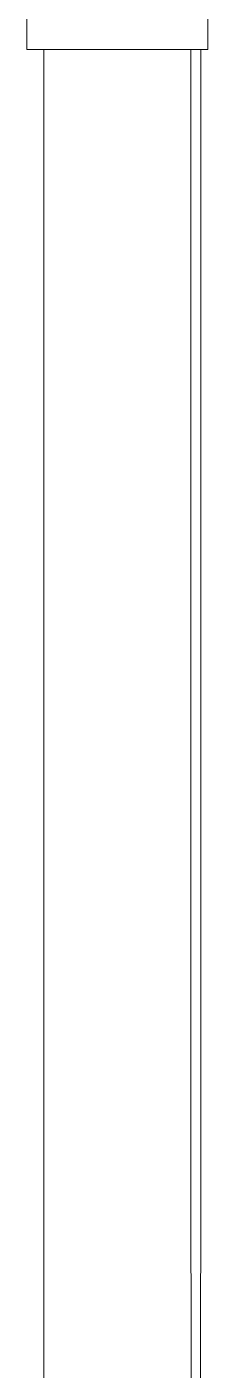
# Model space of a CAD drawing. Header units: metres. Extents: x -0.7 to 10.5, y -2 to 12.8.
# Drawn here: x 6.435 to 6.451, y 2.0442 to 2.163 of the extents above; entities that cross this region are included whole.
import ezdxf

# ---------------------------------------------------------------- set-up
doc = ezdxf.new("R2010")
doc.units = ezdxf.units.M
doc.header["$MEASUREMENT"] = 0
doc.linetypes.add('Xref_Alzado 1$0$Wipeout_Contour', pattern=[1000, 0, -1000])
doc.layers.add('Xref_Alzado 1$0$Interior - Mobiliario', color=7, linetype='Continuous')
doc.layers.add('Xref_Alzado 1$0$Interior - Mobiliario _Pen_No__81', color=7, linetype='Continuous', lineweight=13, true_color=0x6a6a6a)

# ---------------------------------------------------------------- blocks, each defined once
blk = doc.blocks.new('Xref_Alzado 1$0$Section Element_140')
at = {"color": 254, "linetype": 'Xref_Alzado 1$0$Wipeout_Contour', "lineweight": 0, "ltscale": 47155.058233}
blk.add_wipeout([(-11612.54, -2039), (-11612.27, -2039), (-11612.27, -2024), (-11612.54, -2024)], dxfattribs=at).dxf.layer = 'Xref_Alzado 1$0$Interior - Mobiliario'
at = {"color": 254, "linetype": 'Xref_Alzado 1$0$Wipeout_Contour', "lineweight": 0, "ltscale": 141384.603566}
blk.add_wipeout([(-11598.04, -2039), (-11598.26, -2039), (-11598.26, -2042.9), (-11598.26, -2057.9), (-11598.26, -2072.9), (-11598.26, -2092.9), (-11598.26, -2135.03), (-11598.04, -2135), (-11598.04, -2092.9), (-11598.04, -2072.9), (-11598.04, -2057.9), (-11598.04, -2042.9)], dxfattribs=at).dxf.layer = 'Xref_Alzado 1$0$Interior - Mobiliario'
at = {"color": 254, "linetype": 'Xref_Alzado 1$0$Wipeout_Contour', "lineweight": 0, "ltscale": 141389.82203}
blk.add_wipeout([(-11598.26, -2039), (-11598.92, -2039), (-11598.92, -2042.9), (-11598.92, -2057.9), (-11598.92, -2072.9), (-11598.92, -2092.9), (-11598.92, -2135.05), (-11598.26, -2135.03), (-11598.26, -2092.9), (-11598.26, -2072.9), (-11598.26, -2057.9), (-11598.26, -2042.9)], dxfattribs=at).dxf.layer = 'Xref_Alzado 1$0$Interior - Mobiliario'
at = {"color": 254, "linetype": 'Xref_Alzado 1$0$Wipeout_Contour', "lineweight": 0, "ltscale": 141399.825672}
blk.add_wipeout([(-11598.92, -2039), (-11599.96, -2039), (-11599.96, -2042.9), (-11599.96, -2057.9), (-11599.96, -2072.9), (-11599.96, -2092.9), (-11599.96, -2135.08), (-11598.92, -2135.05), (-11598.92, -2092.9), (-11598.92, -2072.9), (-11598.92, -2057.9), (-11598.92, -2042.9)], dxfattribs=at).dxf.layer = 'Xref_Alzado 1$0$Interior - Mobiliario'
at = {"color": 254, "linetype": 'Xref_Alzado 1$0$Wipeout_Contour', "lineweight": 0, "ltscale": 47175.066216}
blk.add_wipeout([(-11598.04, -2135), (-11598.26, -2135.03), (-11598.26, -2143.29), (-11598.04, -2143.18)], dxfattribs=at).dxf.layer = 'Xref_Alzado 1$0$Interior - Mobiliario'
at = {"color": 254, "linetype": 'Xref_Alzado 1$0$Wipeout_Contour', "lineweight": 0, "ltscale": 141413.932788}
blk.add_wipeout([(-11599.96, -2039), (-11601.31, -2039), (-11601.31, -2042.9), (-11601.31, -2057.9), (-11601.31, -2072.9), (-11601.31, -2092.9), (-11601.31, -2135.09), (-11599.96, -2135.08), (-11599.96, -2092.9), (-11599.96, -2072.9), (-11599.96, -2057.9), (-11599.96, -2042.9)], dxfattribs=at).dxf.layer = 'Xref_Alzado 1$0$Interior - Mobiliario'
at = {"color": 254, "linetype": 'Xref_Alzado 1$0$Wipeout_Contour', "lineweight": 0, "ltscale": 47176.849166}
blk.add_wipeout([(-11598.26, -2135.03), (-11598.92, -2135.05), (-11598.92, -2143.39), (-11598.26, -2143.29)], dxfattribs=at).dxf.layer = 'Xref_Alzado 1$0$Interior - Mobiliario'
at = {"color": 254, "linetype": 'Xref_Alzado 1$0$Wipeout_Contour', "lineweight": 0, "ltscale": 141431.182035}
blk.add_wipeout([(-11601.31, -2039), (-11602.88, -2039), (-11602.88, -2042.9), (-11602.88, -2057.9), (-11602.88, -2072.9), (-11602.88, -2092.9), (-11602.88, -2135.1), (-11601.31, -2135.09), (-11601.31, -2092.9), (-11601.31, -2072.9), (-11601.31, -2057.9), (-11601.31, -2042.9)], dxfattribs=at).dxf.layer = 'Xref_Alzado 1$0$Interior - Mobiliario'
at = {"color": 254, "linetype": 'Xref_Alzado 1$0$Wipeout_Contour', "lineweight": 0, "ltscale": 47180.22105}
blk.add_wipeout([(-11598.92, -2135.05), (-11599.96, -2135.08), (-11599.96, -2143.48), (-11598.92, -2143.39)], dxfattribs=at).dxf.layer = 'Xref_Alzado 1$0$Interior - Mobiliario'
at = {"color": 254, "linetype": 'Xref_Alzado 1$0$Wipeout_Contour', "lineweight": 0, "ltscale": 47181.023038}
blk.add_wipeout([(-11598.04, -2143.18), (-11598.26, -2143.29), (-11598.26, -2151.54), (-11598.03, -2151.32)], dxfattribs=at).dxf.layer = 'Xref_Alzado 1$0$Interior - Mobiliario'
at = {"color": 254, "linetype": 'Xref_Alzado 1$0$Wipeout_Contour', "lineweight": 0, "ltscale": 141450.397934}
blk.add_wipeout([(-11602.88, -2039), (-11604.56, -2039), (-11604.56, -2042.9), (-11604.56, -2057.9), (-11604.56, -2072.9), (-11604.56, -2092.9), (-11604.56, -2135.11), (-11602.88, -2135.1), (-11602.88, -2092.9), (-11602.88, -2072.9), (-11602.88, -2057.9), (-11602.88, -2042.9)], dxfattribs=at).dxf.layer = 'Xref_Alzado 1$0$Interior - Mobiliario'
at = {"color": 254, "linetype": 'Xref_Alzado 1$0$Wipeout_Contour', "lineweight": 0, "ltscale": 47184.952069}
blk.add_wipeout([(-11599.96, -2135.08), (-11601.31, -2135.09), (-11601.3, -2143.54), (-11599.96, -2143.48)], dxfattribs=at).dxf.layer = 'Xref_Alzado 1$0$Interior - Mobiliario'
at = {"color": 254, "linetype": 'Xref_Alzado 1$0$Wipeout_Contour', "lineweight": 0, "ltscale": 47182.873434}
blk.add_wipeout([(-11598.26, -2143.29), (-11598.92, -2143.39), (-11598.91, -2151.74), (-11598.26, -2151.54)], dxfattribs=at).dxf.layer = 'Xref_Alzado 1$0$Interior - Mobiliario'
at = {"color": 254, "linetype": 'Xref_Alzado 1$0$Wipeout_Contour', "lineweight": 0, "ltscale": 141470.270942}
blk.add_wipeout([(-11604.56, -2039), (-11606.24, -2039), (-11606.24, -2042.9), (-11606.24, -2057.9), (-11606.24, -2072.9), (-11606.24, -2092.9), (-11606.24, -2135.1), (-11604.56, -2135.11), (-11604.56, -2092.9), (-11604.56, -2072.9), (-11604.56, -2057.9), (-11604.56, -2042.9)], dxfattribs=at).dxf.layer = 'Xref_Alzado 1$0$Interior - Mobiliario'
at = {"color": 254, "linetype": 'Xref_Alzado 1$0$Wipeout_Contour', "lineweight": 0, "ltscale": 47190.71982}
blk.add_wipeout([(-11601.31, -2135.09), (-11602.88, -2135.1), (-11602.87, -2143.59), (-11601.3, -2143.54)], dxfattribs=at).dxf.layer = 'Xref_Alzado 1$0$Interior - Mobiliario'
at = {"color": 254, "linetype": 'Xref_Alzado 1$0$Wipeout_Contour', "lineweight": 0, "ltscale": 47186.305652}
blk.add_wipeout([(-11598.92, -2143.39), (-11599.96, -2143.48), (-11599.95, -2151.92), (-11598.91, -2151.74)], dxfattribs=at).dxf.layer = 'Xref_Alzado 1$0$Interior - Mobiliario'
at = {"color": 254, "linetype": 'Xref_Alzado 1$0$Wipeout_Contour', "lineweight": 0, "ltscale": 47186.961745}
blk.add_wipeout([(-11598.03, -2151.32), (-11598.26, -2151.54), (-11598.26, -2159.71), (-11598.03, -2159.39)], dxfattribs=at).dxf.layer = 'Xref_Alzado 1$0$Interior - Mobiliario'
at = {"color": 254, "linetype": 'Xref_Alzado 1$0$Wipeout_Contour', "lineweight": 0, "ltscale": 141489.446747}
blk.add_wipeout([(-11606.24, -2039), (-11607.81, -2039), (-11607.81, -2042.9), (-11607.81, -2057.9), (-11607.81, -2072.9), (-11607.81, -2092.9), (-11607.81, -2135.09), (-11606.24, -2135.1), (-11606.24, -2092.9), (-11606.24, -2072.9), (-11606.24, -2057.9), (-11606.24, -2042.9)], dxfattribs=at).dxf.layer = 'Xref_Alzado 1$0$Interior - Mobiliario'
at = {"color": 254, "linetype": 'Xref_Alzado 1$0$Wipeout_Contour', "lineweight": 0, "ltscale": 47197.131254}
blk.add_wipeout([(-11602.88, -2135.1), (-11604.56, -2135.11), (-11604.56, -2143.6), (-11602.87, -2143.59)], dxfattribs=at).dxf.layer = 'Xref_Alzado 1$0$Interior - Mobiliario'
at = {"color": 254, "linetype": 'Xref_Alzado 1$0$Wipeout_Contour', "lineweight": 0, "ltscale": 47191.085721}
blk.add_wipeout([(-11599.96, -2143.48), (-11601.3, -2143.54), (-11601.3, -2152.05), (-11599.95, -2151.92)], dxfattribs=at).dxf.layer = 'Xref_Alzado 1$0$Interior - Mobiliario'
at = {"color": 254, "linetype": 'Xref_Alzado 1$0$Wipeout_Contour', "lineweight": 0, "ltscale": 47188.889146}
blk.add_wipeout([(-11598.26, -2151.54), (-11598.91, -2151.74), (-11598.91, -2160.02), (-11598.26, -2159.71)], dxfattribs=at).dxf.layer = 'Xref_Alzado 1$0$Interior - Mobiliario'
at = {"color": 254, "linetype": 'Xref_Alzado 1$0$Wipeout_Contour', "lineweight": 0, "ltscale": 141506.618563}
blk.add_wipeout([(-11607.81, -2039), (-11609.15, -2039), (-11609.15, -2042.9), (-11609.15, -2057.9), (-11609.15, -2072.9), (-11609.15, -2092.9), (-11609.15, -2135.08), (-11607.81, -2135.09), (-11607.81, -2092.9), (-11607.81, -2072.9), (-11607.81, -2057.9), (-11607.81, -2042.9)], dxfattribs=at).dxf.layer = 'Xref_Alzado 1$0$Interior - Mobiliario'
at = {"color": 254, "linetype": 'Xref_Alzado 1$0$Wipeout_Contour', "lineweight": 0, "ltscale": 47203.748992}
blk.add_wipeout([(-11604.56, -2135.11), (-11606.24, -2135.1), (-11606.24, -2143.59), (-11604.56, -2143.6)], dxfattribs=at).dxf.layer = 'Xref_Alzado 1$0$Interior - Mobiliario'
at = {"color": 254, "linetype": 'Xref_Alzado 1$0$Wipeout_Contour', "lineweight": 0, "ltscale": 47196.887887}
blk.add_wipeout([(-11601.3, -2143.54), (-11602.87, -2143.59), (-11602.87, -2152.14), (-11601.3, -2152.05)], dxfattribs=at).dxf.layer = 'Xref_Alzado 1$0$Interior - Mobiliario'
at = {"color": 254, "linetype": 'Xref_Alzado 1$0$Wipeout_Contour', "lineweight": 0, "ltscale": 47184.919451}
blk.add_wipeout([(-11598.03, -2150.9), (-11598.03, -2158.77), (-11597.42, -2159.06), (-11597.41, -2151.1)], dxfattribs=at).dxf.layer = 'Xref_Alzado 1$0$Interior - Mobiliario'
at = {"color": 254, "linetype": 'Xref_Alzado 1$0$Wipeout_Contour', "lineweight": 0, "ltscale": 47192.390227}
blk.add_wipeout([(-11598.91, -2151.74), (-11599.95, -2151.92), (-11599.95, -2160.28), (-11598.91, -2160.02)], dxfattribs=at).dxf.layer = 'Xref_Alzado 1$0$Interior - Mobiliario'
at = {"color": 254, "linetype": 'Xref_Alzado 1$0$Wipeout_Contour', "lineweight": 0, "ltscale": 141520.616129}
blk.add_wipeout([(-11609.15, -2039), (-11610.18, -2039), (-11610.18, -2042.9), (-11610.18, -2057.9), (-11610.18, -2072.9), (-11610.18, -2092.9), (-11610.18, -2135.05), (-11609.15, -2135.08), (-11609.15, -2092.9), (-11609.15, -2072.9), (-11609.15, -2057.9), (-11609.15, -2042.9)], dxfattribs=at).dxf.layer = 'Xref_Alzado 1$0$Interior - Mobiliario'
at = {"color": 254, "linetype": 'Xref_Alzado 1$0$Wipeout_Contour', "lineweight": 0, "ltscale": 47210.12205}
blk.add_wipeout([(-11606.24, -2135.1), (-11607.81, -2135.09), (-11607.8, -2143.54), (-11606.24, -2143.59)], dxfattribs=at).dxf.layer = 'Xref_Alzado 1$0$Interior - Mobiliario'
at = {"color": 254, "linetype": 'Xref_Alzado 1$0$Wipeout_Contour', "lineweight": 0, "ltscale": 47203.316759}
blk.add_wipeout([(-11602.87, -2143.59), (-11604.56, -2143.6), (-11604.56, -2152.16), (-11602.87, -2152.14)], dxfattribs=at).dxf.layer = 'Xref_Alzado 1$0$Interior - Mobiliario'
at = {"color": 254, "linetype": 'Xref_Alzado 1$0$Wipeout_Contour', "lineweight": 0, "ltscale": 47183.451674}
blk.add_wipeout([(-11597.42, -2159.06), (-11597.19, -2159.39), (-11597.19, -2151.32), (-11597.41, -2151.1)], dxfattribs=at).dxf.layer = 'Xref_Alzado 1$0$Interior - Mobiliario'
at = {"color": 254, "linetype": 'Xref_Alzado 1$0$Wipeout_Contour', "lineweight": 0, "ltscale": 47197.226269}
blk.add_wipeout([(-11599.95, -2151.92), (-11601.3, -2152.05), (-11601.3, -2160.49), (-11599.95, -2160.28)], dxfattribs=at).dxf.layer = 'Xref_Alzado 1$0$Interior - Mobiliario'
at = {"color": 254, "linetype": 'Xref_Alzado 1$0$Wipeout_Contour', "lineweight": 0, "ltscale": 141530.485503}
blk.add_wipeout([(-11610.18, -2039), (-11610.82, -2039), (-11610.82, -2042.9), (-11610.82, -2057.9), (-11610.82, -2072.9), (-11610.82, -2092.9), (-11610.82, -2135.03), (-11610.18, -2135.05), (-11610.18, -2092.9), (-11610.18, -2072.9), (-11610.18, -2057.9), (-11610.18, -2042.9)], dxfattribs=at).dxf.layer = 'Xref_Alzado 1$0$Interior - Mobiliario'
at = {"color": 254, "linetype": 'Xref_Alzado 1$0$Wipeout_Contour', "lineweight": 0, "ltscale": 47215.816574}
blk.add_wipeout([(-11607.81, -2135.09), (-11609.15, -2135.08), (-11609.15, -2143.48), (-11607.8, -2143.54)], dxfattribs=at).dxf.layer = 'Xref_Alzado 1$0$Interior - Mobiliario'
at = {"color": 254, "linetype": 'Xref_Alzado 1$0$Wipeout_Contour', "lineweight": 0, "ltscale": 47179.120709}
blk.add_wipeout([(-11598.04, -2142.97), (-11598.03, -2150.9), (-11597.41, -2151.1), (-11597.41, -2143.07)], dxfattribs=at).dxf.layer = 'Xref_Alzado 1$0$Interior - Mobiliario'
at = {"color": 254, "linetype": 'Xref_Alzado 1$0$Wipeout_Contour', "lineweight": 0, "ltscale": 47209.933625}
blk.add_wipeout([(-11604.56, -2143.6), (-11606.24, -2143.59), (-11606.24, -2152.14), (-11604.56, -2152.16)], dxfattribs=at).dxf.layer = 'Xref_Alzado 1$0$Interior - Mobiliario'
at = {"color": 254, "linetype": 'Xref_Alzado 1$0$Wipeout_Contour', "lineweight": 0, "ltscale": 47203.067695}
blk.add_wipeout([(-11601.3, -2152.05), (-11602.87, -2152.14), (-11602.87, -2160.61), (-11601.3, -2160.49)], dxfattribs=at).dxf.layer = 'Xref_Alzado 1$0$Interior - Mobiliario'
at = {"layer": 'Xref_Alzado 1$0$Interior - Mobiliario _Pen_No__81', "color": 251, "linetype": 'Continuous', "lineweight": 13, "true_color": 0x6a6a6a}
blk.add_line((-11598.03, -2151.32), (-11598.03, -2159.39), dxfattribs=at)
at = {"color": 254, "linetype": 'Xref_Alzado 1$0$Wipeout_Contour', "lineweight": 0, "ltscale": 141535.554074}
blk.add_wipeout([(-11610.82, -2039), (-11611.04, -2039), (-11611.04, -2042.9), (-11611.04, -2057.9), (-11611.04, -2072.9), (-11611.04, -2092.9), (-11611.04, -2135), (-11610.82, -2135.03), (-11610.82, -2092.9), (-11610.82, -2072.9), (-11610.82, -2057.9), (-11610.82, -2042.9)], dxfattribs=at).dxf.layer = 'Xref_Alzado 1$0$Interior - Mobiliario'
at = {"color": 254, "linetype": 'Xref_Alzado 1$0$Wipeout_Contour', "lineweight": 0, "ltscale": 47220.444483}
blk.add_wipeout([(-11609.15, -2135.08), (-11610.18, -2135.05), (-11610.18, -2143.39), (-11609.15, -2143.48)], dxfattribs=at).dxf.layer = 'Xref_Alzado 1$0$Interior - Mobiliario'
at = {"color": 254, "linetype": 'Xref_Alzado 1$0$Wipeout_Contour', "lineweight": 0, "ltscale": 47177.564312}
blk.add_wipeout([(-11597.41, -2151.1), (-11597.19, -2151.32), (-11597.18, -2143.18), (-11597.41, -2143.07)], dxfattribs=at).dxf.layer = 'Xref_Alzado 1$0$Interior - Mobiliario'
at = {"color": 254, "linetype": 'Xref_Alzado 1$0$Wipeout_Contour', "lineweight": 0, "ltscale": 47216.287567}
blk.add_wipeout([(-11606.24, -2143.59), (-11607.8, -2143.54), (-11607.8, -2152.05), (-11606.24, -2152.14)], dxfattribs=at).dxf.layer = 'Xref_Alzado 1$0$Interior - Mobiliario'
at = {"color": 254, "linetype": 'Xref_Alzado 1$0$Wipeout_Contour', "lineweight": 0, "ltscale": 47209.516436}
blk.add_wipeout([(-11602.87, -2152.14), (-11604.56, -2152.16), (-11604.55, -2160.66), (-11602.87, -2160.61)], dxfattribs=at).dxf.layer = 'Xref_Alzado 1$0$Interior - Mobiliario'
at = {"layer": 'Xref_Alzado 1$0$Interior - Mobiliario _Pen_No__81', "color": 251, "linetype": 'Continuous', "lineweight": 13, "true_color": 0x6a6a6a}
for p, q in [((-11611.04, -2042.9), (-11611.04, -2057.9)), ((-11611.04, -2057.9), (-11611.04, -2072.9)), ((-11611.04, -2072.9), (-11611.04, -2092.9)), ((-11597.19, -2159.39), (-11597.19, -2151.32))]:
    blk.add_line(p, q, dxfattribs=at)
at = {"color": 254, "linetype": 'Xref_Alzado 1$0$Wipeout_Contour', "lineweight": 0, "ltscale": 47152.973612}
blk.add_wipeout([(-11612.27, -2039), (-11611.48, -2039), (-11611.48, -2024), (-11612.27, -2024)], dxfattribs=at).dxf.layer = 'Xref_Alzado 1$0$Interior - Mobiliario'
at = {"color": 254, "linetype": 'Xref_Alzado 1$0$Wipeout_Contour', "lineweight": 0, "ltscale": 47223.690377}
blk.add_wipeout([(-11610.18, -2135.05), (-11610.82, -2135.03), (-11610.82, -2143.29), (-11610.18, -2143.39)], dxfattribs=at).dxf.layer = 'Xref_Alzado 1$0$Interior - Mobiliario'
at = {"color": 254, "linetype": 'Xref_Alzado 1$0$Wipeout_Contour', "lineweight": 0, "ltscale": 47173.292684}
blk.add_wipeout([(-11597.41, -2134.97), (-11598.04, -2134.95), (-11598.04, -2142.97), (-11597.41, -2143.07)], dxfattribs=at).dxf.layer = 'Xref_Alzado 1$0$Interior - Mobiliario'
at = {"color": 254, "linetype": 'Xref_Alzado 1$0$Wipeout_Contour', "lineweight": 0, "ltscale": 47221.946189}
blk.add_wipeout([(-11607.8, -2143.54), (-11609.15, -2143.48), (-11609.14, -2151.92), (-11607.8, -2152.05)], dxfattribs=at).dxf.layer = 'Xref_Alzado 1$0$Interior - Mobiliario'
at = {"color": 254, "linetype": 'Xref_Alzado 1$0$Wipeout_Contour', "lineweight": 0, "ltscale": 47216.132428}
blk.add_wipeout([(-11604.56, -2152.16), (-11606.24, -2152.14), (-11606.23, -2160.61), (-11604.55, -2160.66)], dxfattribs=at).dxf.layer = 'Xref_Alzado 1$0$Interior - Mobiliario'
at = {"layer": 'Xref_Alzado 1$0$Interior - Mobiliario _Pen_No__81', "color": 251, "linetype": 'Continuous', "lineweight": 13, "true_color": 0x6a6a6a}
for p, q in [((-11612.54, -2039), (-11612.54, -2024)), ((-11612.54, -2039), (-11612.27, -2039)), ((-11598.04, -2143.18), (-11598.03, -2151.32))]:
    blk.add_line(p, q, dxfattribs=at)
at = {"color": 254, "linetype": 'Xref_Alzado 1$0$Wipeout_Contour', "lineweight": 0, "ltscale": 47148.918602}
blk.add_wipeout([(-11611.48, -2039), (-11610.21, -2039), (-11610.21, -2024), (-11611.48, -2024)], dxfattribs=at).dxf.layer = 'Xref_Alzado 1$0$Interior - Mobiliario'
at = {"color": 254, "linetype": 'Xref_Alzado 1$0$Wipeout_Contour', "lineweight": 0, "ltscale": 47225.333023}
blk.add_wipeout([(-11610.82, -2135.03), (-11611.04, -2135), (-11611.04, -2143.18), (-11610.82, -2143.29)], dxfattribs=at).dxf.layer = 'Xref_Alzado 1$0$Interior - Mobiliario'
at = {"color": 254, "linetype": 'Xref_Alzado 1$0$Wipeout_Contour', "lineweight": 0, "ltscale": 47171.663134}
blk.add_wipeout([(-11597.41, -2143.07), (-11597.18, -2143.18), (-11597.18, -2135), (-11597.41, -2134.97)], dxfattribs=at).dxf.layer = 'Xref_Alzado 1$0$Interior - Mobiliario'
at = {"color": 254, "linetype": 'Xref_Alzado 1$0$Wipeout_Contour', "lineweight": 0, "ltscale": 47226.523856}
blk.add_wipeout([(-11609.15, -2143.48), (-11610.18, -2143.39), (-11610.17, -2151.74), (-11609.14, -2151.92)], dxfattribs=at).dxf.layer = 'Xref_Alzado 1$0$Interior - Mobiliario'
at = {"color": 254, "linetype": 'Xref_Alzado 1$0$Wipeout_Contour', "lineweight": 0, "ltscale": 47222.46482}
blk.add_wipeout([(-11606.24, -2152.14), (-11607.8, -2152.05), (-11607.8, -2160.49), (-11606.23, -2160.61)], dxfattribs=at).dxf.layer = 'Xref_Alzado 1$0$Interior - Mobiliario'
at = {"layer": 'Xref_Alzado 1$0$Interior - Mobiliario _Pen_No__81', "color": 251, "linetype": 'Continuous', "lineweight": 13, "true_color": 0x6a6a6a}
for p, q in [((-11612.27, -2039), (-11611.48, -2039)), ((-11611.04, -2039), (-11611.04, -2042.9)), ((-11611.04, -2092.9), (-11611.04, -2135)), ((-11597.19, -2151.32), (-11597.18, -2143.18))]:
    blk.add_line(p, q, dxfattribs=at)
at = {"color": 254, "linetype": 'Xref_Alzado 1$0$Wipeout_Contour', "lineweight": 0, "ltscale": 47143.169561}
blk.add_wipeout([(-11610.21, -2039), (-11608.56, -2039), (-11608.56, -2024), (-11610.21, -2024)], dxfattribs=at).dxf.layer = 'Xref_Alzado 1$0$Interior - Mobiliario'
at = {"color": 254, "linetype": 'Xref_Alzado 1$0$Wipeout_Contour', "lineweight": 0, "ltscale": 47136.381245}
blk.add_wipeout([(-11597.41, -2039), (-11598.04, -2039), (-11598.04, -2134.95), (-11597.41, -2134.97)], dxfattribs=at).dxf.layer = 'Xref_Alzado 1$0$Interior - Mobiliario'
at = {"color": 254, "linetype": 'Xref_Alzado 1$0$Wipeout_Contour', "lineweight": 0, "ltscale": 47229.708586}
blk.add_wipeout([(-11610.18, -2143.39), (-11610.82, -2143.29), (-11610.82, -2151.54), (-11610.17, -2151.74)], dxfattribs=at).dxf.layer = 'Xref_Alzado 1$0$Interior - Mobiliario'
at = {"color": 254, "linetype": 'Xref_Alzado 1$0$Wipeout_Contour', "lineweight": 0, "ltscale": 47228.082696}
blk.add_wipeout([(-11607.8, -2152.05), (-11609.14, -2151.92), (-11609.14, -2160.28), (-11607.8, -2160.49)], dxfattribs=at).dxf.layer = 'Xref_Alzado 1$0$Interior - Mobiliario'
at = {"layer": 'Xref_Alzado 1$0$Interior - Mobiliario _Pen_No__81', "color": 251, "linetype": 'Continuous', "lineweight": 13, "true_color": 0x6a6a6a}
for p, q in [((-11611.48, -2039), (-11610.21, -2039)), ((-11598.04, -2042.9), (-11598.04, -2057.9)), ((-11598.04, -2057.9), (-11598.04, -2072.9)), ((-11598.04, -2072.9), (-11598.04, -2092.9)), ((-11598.04, -2092.9), (-11598.04, -2135)), ((-11598.04, -2135), (-11598.04, -2143.18))]:
    blk.add_line(p, q, dxfattribs=at)
at = {"color": 254, "linetype": 'Xref_Alzado 1$0$Wipeout_Contour', "lineweight": 0, "ltscale": 47136.118292}
blk.add_wipeout([(-11608.56, -2039), (-11606.63, -2039), (-11606.63, -2024), (-11608.56, -2024)], dxfattribs=at).dxf.layer = 'Xref_Alzado 1$0$Interior - Mobiliario'
at = {"color": 254, "linetype": 'Xref_Alzado 1$0$Wipeout_Contour', "lineweight": 0, "ltscale": 47134.711052}
blk.add_wipeout([(-11597.41, -2039), (-11597.41, -2134.97), (-11597.18, -2135), (-11597.18, -2039)], dxfattribs=at).dxf.layer = 'Xref_Alzado 1$0$Interior - Mobiliario'
at = {"color": 254, "linetype": 'Xref_Alzado 1$0$Wipeout_Contour', "lineweight": 0, "ltscale": 47231.283256}
blk.add_wipeout([(-11610.82, -2143.29), (-11611.04, -2143.18), (-11611.03, -2151.32), (-11610.82, -2151.54)], dxfattribs=at).dxf.layer = 'Xref_Alzado 1$0$Interior - Mobiliario'
at = {"color": 254, "linetype": 'Xref_Alzado 1$0$Wipeout_Contour', "lineweight": 0, "ltscale": 47232.603202}
blk.add_wipeout([(-11609.14, -2151.92), (-11610.17, -2151.74), (-11610.17, -2160.02), (-11609.14, -2160.28)], dxfattribs=at).dxf.layer = 'Xref_Alzado 1$0$Interior - Mobiliario'
at = {"layer": 'Xref_Alzado 1$0$Interior - Mobiliario _Pen_No__81', "color": 251, "linetype": 'Continuous', "lineweight": 13, "true_color": 0x6a6a6a}
for p, q in [((-11610.21, -2039), (-11608.56, -2039)), ((-11611.04, -2135), (-11611.04, -2143.18)), ((-11597.18, -2143.18), (-11597.18, -2135))]:
    blk.add_line(p, q, dxfattribs=at)
at = {"color": 254, "linetype": 'Xref_Alzado 1$0$Wipeout_Contour', "lineweight": 0, "ltscale": 47128.245341}
blk.add_wipeout([(-11606.63, -2039), (-11604.56, -2039), (-11604.56, -2024), (-11606.63, -2024)], dxfattribs=at).dxf.layer = 'Xref_Alzado 1$0$Interior - Mobiliario'
at = {"color": 254, "linetype": 'Xref_Alzado 1$0$Wipeout_Contour', "lineweight": 0, "ltscale": 47235.718252}
blk.add_wipeout([(-11610.17, -2151.74), (-11610.82, -2151.54), (-11610.81, -2159.71), (-11610.17, -2160.02)], dxfattribs=at).dxf.layer = 'Xref_Alzado 1$0$Interior - Mobiliario'
at = {"layer": 'Xref_Alzado 1$0$Interior - Mobiliario _Pen_No__81', "color": 251, "linetype": 'Continuous', "lineweight": 13, "true_color": 0x6a6a6a}
blk.add_line((-11608.56, -2039), (-11606.63, -2039), dxfattribs=at)
at = {"color": 254, "linetype": 'Xref_Alzado 1$0$Wipeout_Contour', "lineweight": 0, "ltscale": 47120.087245}
blk.add_wipeout([(-11604.56, -2039), (-11602.49, -2039), (-11602.49, -2024), (-11604.56, -2024)], dxfattribs=at).dxf.layer = 'Xref_Alzado 1$0$Interior - Mobiliario'
at = {"color": 254, "linetype": 'Xref_Alzado 1$0$Wipeout_Contour', "lineweight": 0, "ltscale": 47237.21542}
blk.add_wipeout([(-11610.82, -2151.54), (-11611.03, -2151.32), (-11611.03, -2159.39), (-11610.81, -2159.71)], dxfattribs=at).dxf.layer = 'Xref_Alzado 1$0$Interior - Mobiliario'
at = {"layer": 'Xref_Alzado 1$0$Interior - Mobiliario _Pen_No__81', "color": 251, "linetype": 'Continuous', "lineweight": 13, "true_color": 0x6a6a6a}
for p, q in [((-11606.63, -2039), (-11604.56, -2039)), ((-11611.04, -2143.18), (-11611.03, -2151.32)), ((-11611.03, -2151.32), (-11611.03, -2159.39))]:
    blk.add_line(p, q, dxfattribs=at)
at = {"color": 254, "linetype": 'Xref_Alzado 1$0$Wipeout_Contour', "lineweight": 0, "ltscale": 47112.199965}
blk.add_wipeout([(-11602.49, -2039), (-11600.56, -2039), (-11600.56, -2024), (-11602.49, -2024)], dxfattribs=at).dxf.layer = 'Xref_Alzado 1$0$Interior - Mobiliario'
at = {"layer": 'Xref_Alzado 1$0$Interior - Mobiliario _Pen_No__81', "color": 251, "linetype": 'Continuous', "lineweight": 13, "true_color": 0x6a6a6a}
blk.add_line((-11604.56, -2039), (-11602.49, -2039), dxfattribs=at)
at = {"color": 254, "linetype": 'Xref_Alzado 1$0$Wipeout_Contour', "lineweight": 0, "ltscale": 47105.120998}
blk.add_wipeout([(-11600.56, -2039), (-11598.9, -2039), (-11598.9, -2024), (-11600.56, -2024)], dxfattribs=at).dxf.layer = 'Xref_Alzado 1$0$Interior - Mobiliario'
at = {"layer": 'Xref_Alzado 1$0$Interior - Mobiliario _Pen_No__81', "color": 251, "linetype": 'Continuous', "lineweight": 13, "true_color": 0x6a6a6a}
blk.add_line((-11602.49, -2039), (-11600.56, -2039), dxfattribs=at)
at = {"color": 254, "linetype": 'Xref_Alzado 1$0$Wipeout_Contour', "lineweight": 0, "ltscale": 47099.33275}
blk.add_wipeout([(-11598.9, -2039), (-11597.62, -2039), (-11597.62, -2024), (-11598.9, -2024)], dxfattribs=at).dxf.layer = 'Xref_Alzado 1$0$Interior - Mobiliario'
at = {"layer": 'Xref_Alzado 1$0$Interior - Mobiliario _Pen_No__81', "color": 251, "linetype": 'Continuous', "lineweight": 13, "true_color": 0x6a6a6a}
blk.add_line((-11600.56, -2039), (-11598.9, -2039), dxfattribs=at)
at = {"color": 254, "linetype": 'Xref_Alzado 1$0$Wipeout_Contour', "lineweight": 0, "ltscale": 47095.229648}
blk.add_wipeout([(-11597.62, -2024), (-11597.62, -2039), (-11596.82, -2039), (-11596.82, -2024)], dxfattribs=at).dxf.layer = 'Xref_Alzado 1$0$Interior - Mobiliario'
at = {"layer": 'Xref_Alzado 1$0$Interior - Mobiliario _Pen_No__81', "color": 251, "linetype": 'Continuous', "lineweight": 13, "true_color": 0x6a6a6a}
for p, q in [((-11598.9, -2039), (-11597.62, -2039)), ((-11598.04, -2039), (-11598.04, -2042.9))]:
    blk.add_line(p, q, dxfattribs=at)
at = {"color": 254, "linetype": 'Xref_Alzado 1$0$Wipeout_Contour', "lineweight": 0, "ltscale": 47093.091346}
blk.add_wipeout([(-11596.82, -2039), (-11596.54, -2039), (-11596.54, -2024), (-11596.82, -2024)], dxfattribs=at).dxf.layer = 'Xref_Alzado 1$0$Interior - Mobiliario'
at = {"layer": 'Xref_Alzado 1$0$Interior - Mobiliario _Pen_No__81', "color": 251, "linetype": 'Continuous', "lineweight": 13, "true_color": 0x6a6a6a}
for p, q in [((-11596.54, -2039), (-11596.54, -2024)), ((-11597.62, -2039), (-11596.82, -2039)), ((-11597.18, -2135), (-11597.18, -2039)), ((-11596.82, -2039), (-11596.54, -2039))]:
    blk.add_line(p, q, dxfattribs=at)
blk = doc.blocks.new('Xref_Alzado 1')
at = {"layer": 'Xref_Alzado 1$0$Interior - Mobiliario', "lineweight": 0, "xscale": 0.001, "yscale": 0.001, "zscale": 0.001}
blk.add_blockref('Xref_Alzado 1$0$Section Element_140', (18.27402, 3.3), dxfattribs=at)

msp = doc.modelspace()

# ---------------------------------------------------------------- block references
msp.add_blockref('Xref_Alzado 1', (-0.22645, 0.9))

doc.saveas('drawing.dxf')
